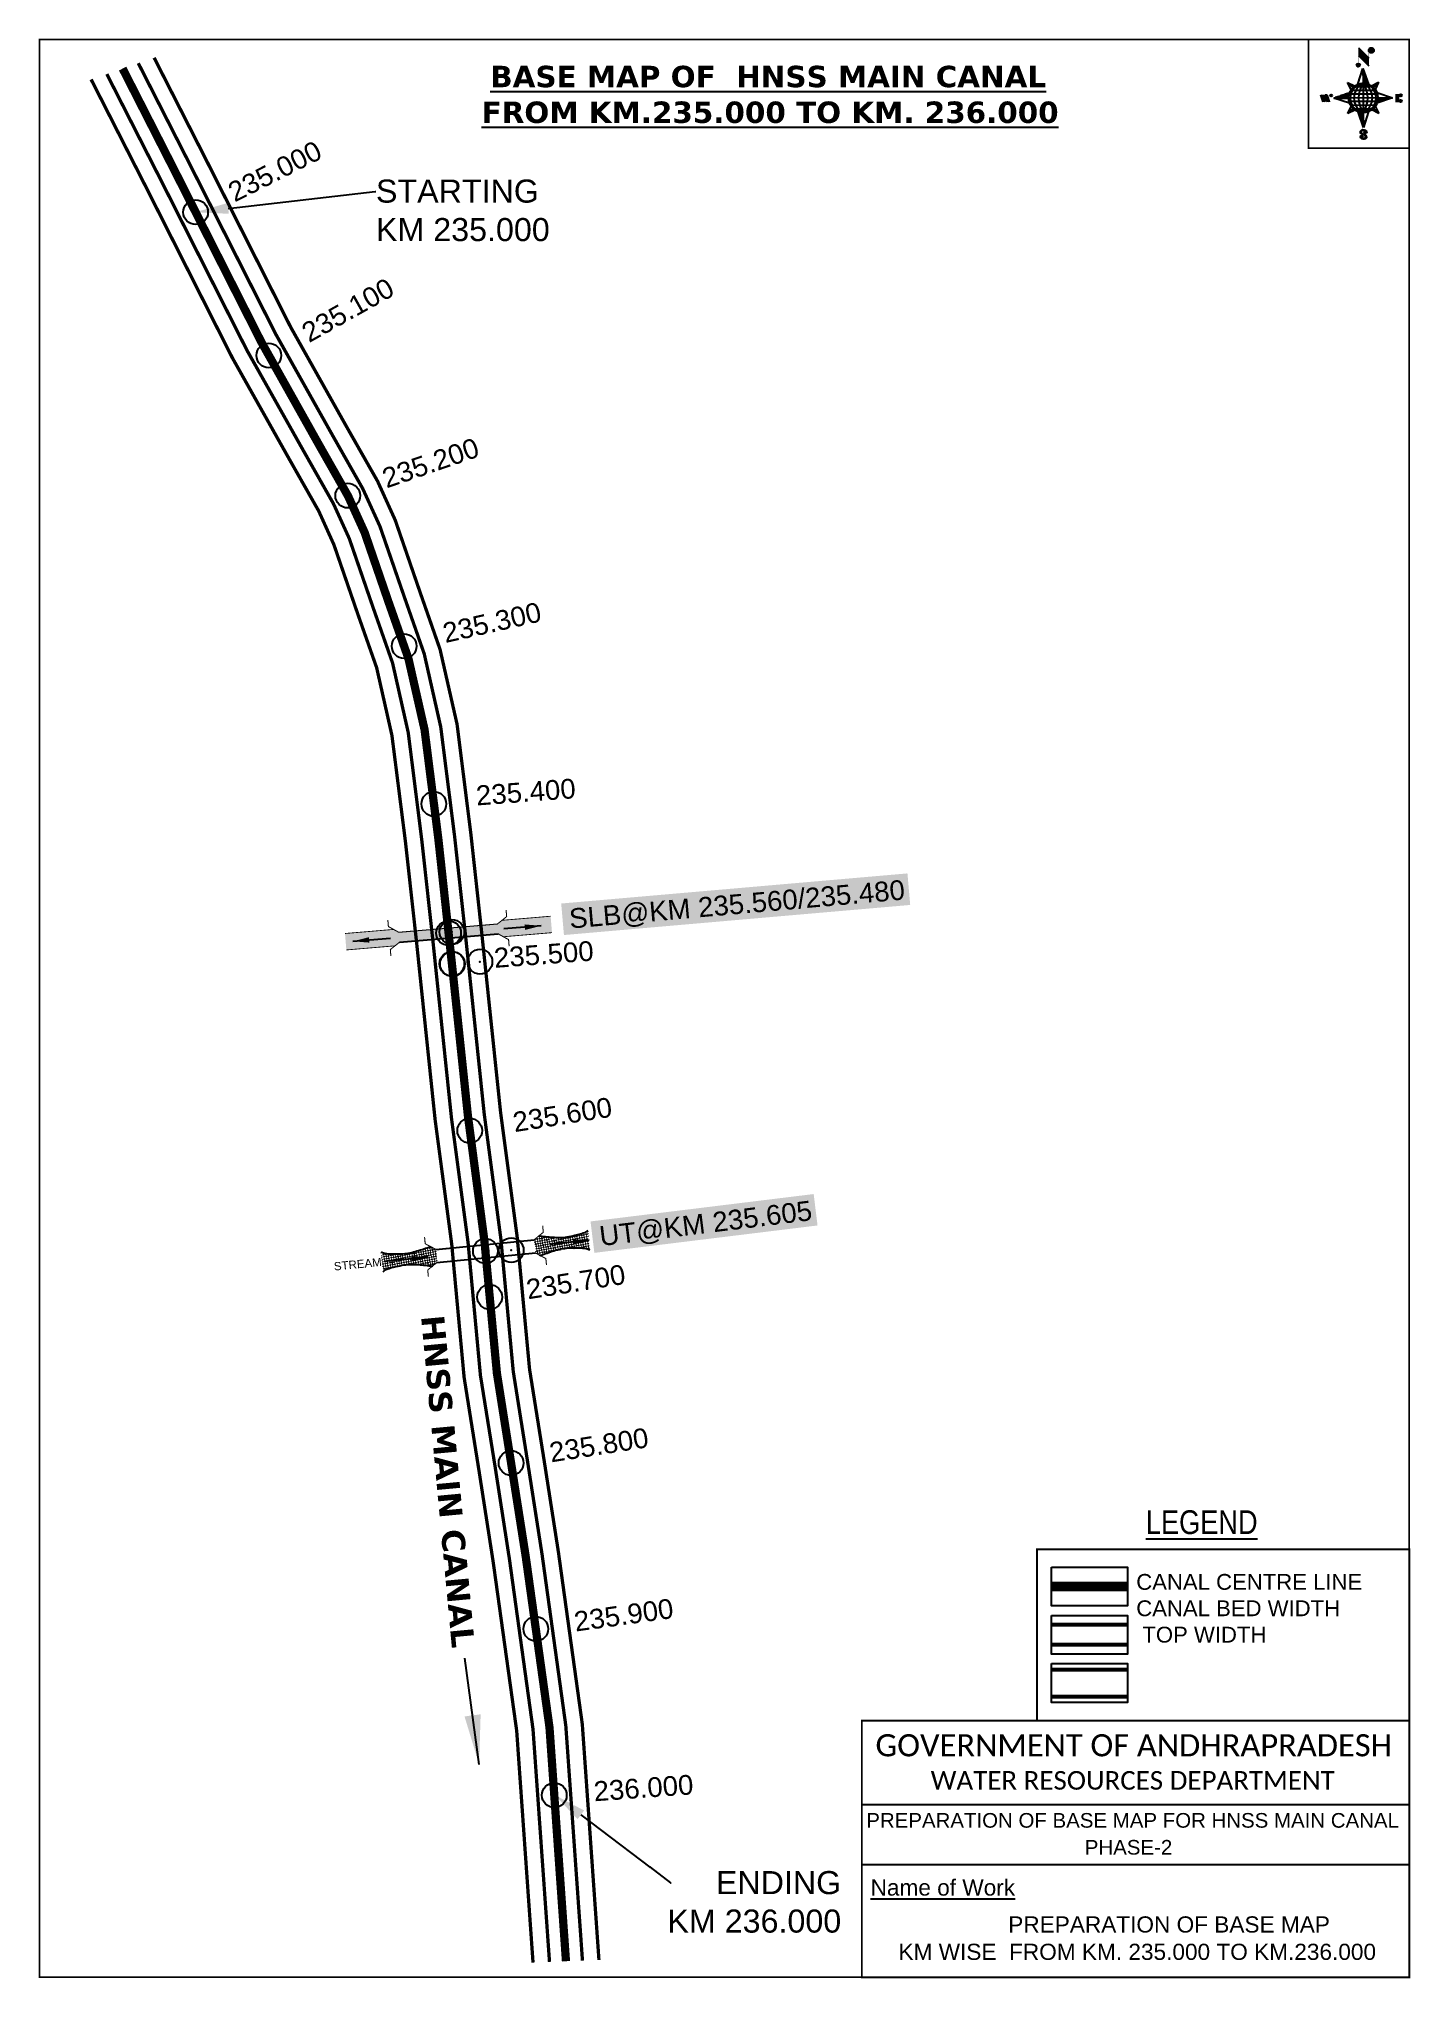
# Model space of a CAD drawing. Header units: inches. Extents: x 755234 to 756066, y 1625977 to 1627154.
import ezdxf
from ezdxf import colors
from ezdxf.entities.mleader import LeaderData, LeaderLine
from ezdxf.enums import TextEntityAlignment as Align
from ezdxf.math import Vec2, Vec3

# ---------------------------------------------------------------- set-up
doc = ezdxf.new("R2010")
doc.units = ezdxf.units.IN
doc.header["$LTSCALE"] = 15
doc.header["$MEASUREMENT"] = 0
doc.header["$PDMODE"] = 32
doc.header["$PDSIZE"] = 15
doc.linetypes.add('ACAD_ISO02W100', pattern=[15, 12, -3])
doc.linetypes.add('HIDDEN2', pattern=[0.1875, 0.125, -0.0625])
for name, color, linetype in [('AQUADUCT', 1, 'Continuous'), ('bord', 1, 'Continuous'), ('CANAL1', 7, 'Continuous'), ('CSMark', 72, 'Continuous'), ('DCBMS', 232, 'Continuous'), ('PAGE', 7, 'Continuous'), ('STRUCTURE', 5, 'Continuous'), ('TEXT', 6, 'Continuous')]:
    doc.layers.add(name, color=color, linetype=linetype)
doc.styles.add('ARIALN', font='ARIALN.TTF')
doc.styles.get("Standard").update_dxf_attribs({"font": 'arial.ttf'})
doc.dimstyles.get("Standard").update_dxf_attribs({"dimtxt": 20, "dimasz": 0.18, "dimexe": 0.18, "dimexo": 0.0625, "dimgap": 0.09, "dimtad": 0, "dimtih": 1, "dimtoh": 1, "dimdec": 4, "dimzin": 0, "dimdsep": 46, "dimtxsty": 'Standard', "dimcen": 0.09, "dimadec": 0, "dimazin": 0, "dimtfac": 1, "dimtdec": 4, "dimtofl": 0, "dimtmove": 0, "dimatfit": 3, "dimfxl": 1, "dimtolj": 1, "dimtzin": 0, "dimarcsym": 0})
pattern_1 = [(267.297113149, (-8720374.938, 50637915.138), (10.5367255337, -0.497431438), [])]
pattern_2 = [(357.297113149, (-8720374.938, 50637915.138), (0.497431438, 10.5367255337), [])]

# ---------------------------------------------------------------- blocks, each defined once
blk = doc.blocks.new('*X26')
at = {"color": 0, "linetype": 'Continuous'}
for p, q in [((6321.6, 240.5), (6322.3, 241.2)), ((6321.6, 240.3), (6322.3, 241)), ((6321.6, 240.1), (6322.3, 240.8)), ((6321.6, 239.9), (6322.4, 240.7)), ((6321.6, 239.8), (6322.4, 240.6)), ((6321.6, 239.6), (6322.5, 240.5)), ((6321.6, 239.4), (6322.5, 240.3)), ((6321.6, 239.2), (6322.6, 240.2)), ((6321.7, 239.1), (6322.6, 240.1)), ((6321.8, 240.8), (6322.4, 241.4)), ((6321.8, 239), (6322.7, 240)), ((6321.8, 239), (6322.8, 239.9)), ((6321.9, 238.9), (6322.9, 239.8)), ((6322, 238.8), (6323, 239.7)), ((6322.1, 241.3), (6322.4, 241.6)), ((6322.1, 238.7), (6323.1, 239.6)), ((6322.2, 238.6), (6323.1, 239.6)), ((6322.3, 238.5), (6323.2, 239.5)), ((6322.4, 238.5), (6323.3, 239.4)), ((6322.5, 238.4), (6323.4, 239.3)), ((6322.7, 238.4), (6323.6, 239.3)), ((6322.8, 238.3), (6323.7, 239.2)), ((6322.9, 238.3), (6323.8, 239.1)), ((6323.1, 238.2), (6323.9, 239.1)), ((6323.2, 238.2), (6324, 239)), ((6323.3, 238.2), (6324.2, 239)), ((6323.5, 238.1), (6324.3, 238.9)), ((6323.7, 238.1), (6324.4, 238.9)), ((6323.8, 238.1), (6324.6, 238.8)), ((6324.1, 238.2), (6324.7, 238.8)), ((6324.3, 238.3), (6324.9, 238.8)), ((6324.6, 238.3), (6325.1, 238.8)), ((6324.8, 238.4), (6325.2, 238.8)), ((6325.1, 238.5), (6325.4, 238.8)), ((6325.4, 238.6), (6325.6, 238.8))]:
    blk.add_line(p, q, dxfattribs=at)
blk = doc.blocks.new('*X25')
at = {"color": 0, "linetype": 'Continuous'}
for p, q in [((6324.4, 240.3), (6324.5, 240.4)), ((6324.6, 240.3), (6324.8, 240.5)), ((6324.7, 240.2), (6325, 240.5)), ((6324.8, 240.2), (6325.2, 240.6)), ((6325, 240.1), (6325.5, 240.6)), ((6325.1, 240.1), (6325.6, 240.6)), ((6325.2, 240), (6325.8, 240.6)), ((6325.3, 240), (6326, 240.6)), ((6325.4, 239.9), (6326.1, 240.6)), ((6325.5, 239.8), (6326.2, 240.5)), ((6325.6, 239.8), (6326.3, 240.5)), ((6325.7, 239.7), (6326.5, 240.4)), ((6325.9, 239.6), (6326.6, 240.3)), ((6326, 239.5), (6326.7, 240.3)), ((6326, 239.4), (6326.8, 240.2)), ((6326.1, 239.3), (6327, 240.2)), ((6326.2, 239.3), (6327.1, 240.1)), ((6326.3, 239.2), (6327.1, 240)), ((6326.4, 239.1), (6327.2, 239.9)), ((6326.5, 239), (6327.3, 239.8)), ((6326.5, 238.9), (6327.4, 239.7)), ((6326.6, 238.8), (6327.5, 239.6)), ((6326.7, 238.7), (6327.5, 239.5)), ((6326.8, 238.6), (6327.6, 239.4)), ((6326.8, 238.5), (6327.7, 239.3)), ((6326.8, 236.5), (6327.4, 237)), ((6326.9, 238.3), (6327.8, 239.2)), ((6326.9, 238.2), (6327.9, 239.1)), ((6326.9, 236.8), (6327.6, 237.4)), ((6327, 238.1), (6327.8, 239)), ((6327, 237.9), (6327.8, 238.8)), ((6327, 237.8), (6327.8, 238.6)), ((6327, 237.6), (6327.8, 238.4)), ((6327, 237.4), (6327.8, 238.2)), ((6327, 237.3), (6327.8, 238)), ((6327, 237.1), (6327.8, 237.9))]:
    blk.add_line(p, q, dxfattribs=at)
blk = doc.blocks.new('H')
at = {"layer": 'bord', "extrusion": (0.000427885, 0.004792, 0.999988)}
h = blk.add_hatch(dxfattribs=at)
h.set_pattern_fill('LINE', color=8, scale=84.387686, angle=-2.7029, style=0)
h.set_pattern_definition(pattern_2)
h.paths.add_polyline_path([(-492, 786, -0.090992), (-448, 775), (-486, 912)])
h = blk.add_hatch(dxfattribs=at)
h.set_pattern_fill('LINE', color=8, scale=84.387686, angle=-92.7029, style=0)
h.set_pattern_definition(pattern_1)
h.paths.add_polyline_path([(-625, 665, -0.090992), (-615, 710), (-751, 671)])
h = blk.add_hatch(dxfattribs=at)
h.set_pattern_fill('LINE', color=8, scale=84.387686, angle=-2.7029, style=0)
h.set_pattern_definition(pattern_2)
h.paths.add_polyline_path([(-504, 533, -0.090992), (-549, 543), (-510, 406)])
h = blk.add_hatch(dxfattribs=at)
h.set_pattern_fill('LINE', color=8, scale=84.387686, angle=-92.7029, style=0)
h.set_pattern_definition(pattern_1)
h.paths.add_polyline_path([(-246, 647), (-372, 653, -0.090992), (-382, 609)])
for p, q in [((-519, 1020, -1217), (-435, 927, -1216)), ((-516, 1087, -1217), (-432, 994, -1217)), ((-538, 774, -1216), (-487, 906, -1216)), ((-487, 906, -1216), (-493, 780, -1216)), ((-487, 906, -1216), (-448, 769, -1216)), ((-865, 701, -1215), (-847, 638, -1215)), ((-847, 700, -1215), (-829, 637, -1215)), ((-829, 699, -1215), (-811, 636, -1215)), ((-829, 699, -1215), (-811, 698, -1215)), ((-811, 698, -1215), (-794, 635, -1215)), ((-752, 665, -1215), (-615, 704, -1215)), ((-627, 794, -1216), (-567, 760, -1216)), ((-627, 794, -1216), (-584, 747, -1215)), ((-599, 731, -1215), (-627, 794, -1216)), ((-421, 753, -1216), (-359, 781, -1216)), ((-359, 781, -1216), (-405, 739, -1216)), ((-359, 781, -1216), (-392, 721, -1215)), ((-379, 693, -1215), (-246, 641, -1215)), ((-213, 669, -1215), (-217, 601, -1215)), ((-752, 665, -1215), (-625, 659, -1215)), ((-619, 614, -1215), (-752, 665, -1215)), ((-639, 526, -1214), (-606, 585, -1215)), ((-639, 526, -1214), (-593, 568, -1215)), ((-577, 553, -1215), (-639, 526, -1214)), ((-511, 400, -1214), (-549, 537, -1214)), ((-460, 533, -1215), (-511, 400, -1214)), ((-505, 527, -1214), (-511, 400, -1214)), ((-371, 513, -1214), (-431, 546, -1215)), ((-371, 513, -1214), (-414, 560, -1215)), ((-399, 576, -1215), (-371, 513, -1214)), ((-246, 641, -1215), (-383, 603, -1215)), ((-373, 647, -1215), (-246, 641, -1215)), ((-197, 600, -1215), (-194, 668, -1215))]:
    blk.add_line(p, q, dxfattribs=at)
at = {"layer": 'bord', "color": 8, "linetype": 'ByBlock', "extrusion": (0.000427885, 0.004792, 0.999988)}
for p, q in [((-375, 679, -1215), (-620, 691, -1215)), ((-386, 711, -1215), (-605, 722, -1215)), ((-411, 744, -1216), (-578, 752, -1216)), ((-493, 780, -1216), (-505, 527, -1214)), ((-373, 647, -1215), (-625, 659, -1215)), ((-378, 616, -1215), (-623, 628, -1215)), ((-392, 585, -1215), (-611, 595, -1215)), ((-420, 555, -1215), (-587, 562, -1215))]:
    blk.add_line(p, q, dxfattribs=at)
at = {"layer": 'bord', "extrusion": (0.000427885, 0.004792, 0.999988), "elevation": -1212}
for points, const_width in [([(-522, 960), (-516, 1093)], 1.61), ([(-434, 933), (-428, 1066)], 1.61), ([(-870, 707), (-846, 706)], 0.642), ([(-829, 643), (-821, 678)], 0.642), ([(-793, 641), (-782, 694)], 0.642), ([(-223, 676), (-174, 673)], 0.706), ([(-829, 643), (-855, 644)], 0.642), ([(-811, 642), (-784, 641)], 0.642), ([(-177, 605), (-226, 607)], 0.706), ([(-195, 645), (-185, 644)], 0.706)]:
    blk.add_lwpolyline(points, dxfattribs=dict(at, const_width=const_width))
for points, const_width in [([(-414, 1073, 1), (-398, 1058, 1)], 22.3), ([(-530, 950, 1), (-520, 939, 1)], 14.8), ([(-776, 697, 1), (-769, 690, 1)], 8.9), ([(-180, 618, 1), (-173, 611, 1)], 9.79), ([(-178, 667, 1), (-171, 660, 1)], 9.79), ([(-490, 362, 1), (-498, 369, 1)], 11.1), ([(-525, 322, 1), (-533, 329, 1)], 11.1)]:
    blk.add_lwpolyline(points, format="xyb", close=True, dxfattribs=dict(at, const_width=const_width))
for points in [[(-537, 317), (-531, 310), (-520, 307), (-505, 307), (-494, 310), (-486, 318), (-487, 326), (-491, 333), (-494, 336), (-503, 341), (-522, 347), (-530, 352), (-534, 355), (-537, 363), (-537, 373), (-530, 381), (-520, 384), (-504, 384), (-493, 380), (-487, 373)], [(-522, 348), (-526, 354), (-528, 361), (-528, 371), (-526, 375), (-521, 381), (-515, 384)], [(-505, 307), (-499, 312), (-497, 319), (-497, 327), (-501, 335), (-509, 343)]]:
    blk.add_lwpolyline(points, dxfattribs=at)
at = {"layer": 'bord', "extrusion": (0.000427885, 0.004792, 0.999988)}
for centre, radius in [((-406, 1065, -1212), 22.3), ((-525, 944, -1212), 14.8), ((-773, 694, -1212), 8.9), ((-498, 659, -1212), 127), ((-177, 615, -1212), 9.79), ((-174, 663, -1212), 9.79), ((-494, 365, -1212), 11.1), ((-529, 325, -1212), 11.1)]:
    blk.add_circle(centre, radius, dxfattribs=at)
at = {"layer": 'bord', "color": 8, "linetype": 'ByBlock', "extrusion": (0.000427885, 0.004792, 0.999988)}
for centre, radius, start, end in [((-482, 658, -1212), 128, 94.9254, 259.6691), ((-437, 656, -1212), 141, 113.2864, 241.308), ((-316, 651, -1212), 222, 142.5892, 212.0053), ((-560, 662, -1212), 141, 293.2864, 61.308), ((-681, 668, -1212), 222, 322.5892, 32.0053), ((-515, 660, -1212), 128, 274.9254, 79.6691)]:
    blk.add_arc(centre, radius, start, end, dxfattribs=at)
at = {"layer": 'bord', "extrusion": (0.000427885, 0.004792, 0.999988)}
for points in [[(-516, 1093, -1212), (-431, 1000, -1212), (-519, 1026, -1212), (-434, 933, -1212)], [(-864, 707, -1212), (-846, 706, -1212), (-846, 644, -1212), (-829, 643, -1212)], [(-829, 705, -1212), (-811, 704, -1212), (-811, 642, -1212), (-793, 641, -1212)], [(-193, 674, -1212), (-197, 606, -1212), (-213, 675, -1212), (-216, 607, -1212)]]:
    blk.add_solid(points, dxfattribs=at)
at = {"layer": 'bord', "extrusion": (0.000427885, 0.004792, 0.999988), "xscale": 7.977342409717546, "yscale": 7.977342408231451, "zscale": 7.977342408476333, "rotation": 138.0840426661453}
for name, p in [('*X25', (38301, -31929, -1212)), ('*X26', (38314, -31951, -1212))]:
    blk.add_blockref(name, p, dxfattribs=at)
blk = doc.blocks.new('UT')
at = {"layer": 'STRUCTURE'}
h = blk.add_hatch(dxfattribs=at)
h.set_pattern_fill('DASH', color=150, scale=8, angle=-39.6278, style=0)
h.set_pattern_definition([(320.372247933, (-4370.464, -6260.8811), (1.40800153113, 0.132407282), [1, -1])])
h.paths.add_polyline_path([(765163, 1700681.9), (765165.6, 1700680.6), (765167.2, 1700680.3), (765169.1, 1700680), (765172.4, 1700679.6), (765176.4, 1700679.3), (765179.5, 1700679.5), (765183.1, 1700679.9), (765187.7, 1700680.9), (765188.9, 1700681.2), (765193.1, 1700682.2), (765196.1, 1700680.2), (765196.1, 1700672.2), (765193.1, 1700670.2), (765190.5, 1700670.8), (765188.1, 1700671.3), (765185.5, 1700671.8), (765183.6, 1700672.1), (765181, 1700672.5), (765180.3, 1700672.5), (765178.5, 1700672.6), (765176.7, 1700672.6), (765174.6, 1700672.5), (765172.5, 1700672.3), (765170.4, 1700672), (765168.5, 1700671.7), (765166.1, 1700671.2), (765165, 1700670.8), (765163, 1700669.7)])
h.paths.add_polyline_path([(765259.1, 1700682.2), (765256.1, 1700680.2), (765256.1, 1700672.2), (765259.1, 1700670.2), (765261.9, 1700671), (765264.4, 1700671.6), (765266.4, 1700672), (765269.1, 1700672.5), (765272.7, 1700673), (765276.1, 1700673.1), (765278.6, 1700672.9), (765281.2, 1700672.7), (765283.9, 1700672.3), (765286.4, 1700671.9), (765288, 1700671.3), (765289.2, 1700670.6), (765289.1, 1700682.7), (765287.6, 1700681.8), (765285.7, 1700681.2), (765283, 1700680.7), (765281.2, 1700680.4), (765276.7, 1700679.9), (765272.7, 1700679.9), (765268.7, 1700680.3), (765264.8, 1700681), (765261.2, 1700681.7)])
at = {"layer": 'STRUCTURE', "color": 150, "const_width": 0.628}
for points in [[(765190.1, 1700688.2), (765190.1, 1700684.2), (765196.1, 1700680.2), (765256.1, 1700680.2), (765262.1, 1700684.2), (765262.1, 1700688.2)], [(765190.1, 1700664.2), (765190.1, 1700668.2), (765196.1, 1700672.2), (765256.1, 1700672.2), (765262.1, 1700668.2), (765262.1, 1700664.2)]]:
    blk.add_lwpolyline(points, dxfattribs=at)
at = {"layer": 'STRUCTURE', "color": 150}
for points in [[(765196.1, 1700680.2), (765256.1, 1700680.2)], [(765196.1, 1700672.2), (765256.1, 1700672.2)], [(765196.1, 1700672.2), (765256.1, 1700672.2)]]:
    blk.add_lwpolyline(points, dxfattribs=at)
at = {"layer": 'STRUCTURE', "color": 0}
blk.add_circle((765226.1, 1700676.2), 1.89, dxfattribs=at)
at = {"layer": 'STRUCTURE', "color": 150}
for points in [[(765163, 1700681.9), (765164.4, 1700681.1), (765167.9, 1700680.2), (765171.2, 1700679.8), (765176.1, 1700679.4), (765184.7, 1700680.3), (765193.1, 1700682.2)], [(765289.1, 1700682.7), (765287.8, 1700681.9), (765284.3, 1700680.9), (765280.9, 1700680.4), (765276.1, 1700679.8), (765267.4, 1700680.5), (765259.1, 1700682.2)], [(765163, 1700669.7), (765164.3, 1700670.6), (765167.8, 1700671.6), (765171.2, 1700672.1), (765176, 1700672.6), (765184.7, 1700672), (765193.1, 1700670.2)], [(765289.2, 1700670.6), (765287.8, 1700671.4), (765284.2, 1700672.3), (765280.9, 1700672.7), (765276.1, 1700673.1), (765267.4, 1700672.2), (765259.1, 1700670.2)]]:
    blk.add_spline(points, degree=3, dxfattribs=at)
at = {"layer": 'STRUCTURE', "color": 0}
blk.add_text('STREAM', height=5, dxfattribs=at).set_placement((765148.2, 1700675.8), align=Align.MIDDLE_CENTER)
for points in [[(765190.9, 1700676), (765164.2, 1700675.8)], [(765289.3, 1700676.7), (765265.4, 1700676.4)]]:
    blk.add_leader(points, dimstyle='Standard', override={"dimasz": 10, "dimgap": 0.09, "dimtad": 0}, dxfattribs=at)
blk = doc.blocks.new('SLB')
at = {"layer": 'STRUCTURE'}
h = blk.add_hatch(dxfattribs=at)
h.set_pattern_fill('DOTS', color=6, scale=20, angle=320.3722, style=0)
h.set_pattern_definition([(320.372247934, (-159.4327, -72.9564), (1.2786241598, 0.5641323054), [0, -1.25])])
h.paths.add_polyline_path([(769699.5, 1706871.1), (769699.5, 1706861.1), (769729.1, 1706861.1), (769732.1, 1706863.1), (769792.1, 1706863.1), (769795.1, 1706861.1), (769824.7, 1706861.1), (769824.7, 1706871.1), (769795.1, 1706871.1), (769792.1, 1706869.1), (769732.1, 1706869.1), (769729.1, 1706871.1)])
at = {"layer": 'STRUCTURE', "color": 6, "linetype": 'ACAD_ISO02W100', "ltscale": 0.5, "const_width": 0.5}
for points in [[(769699.5, 1706871.1), (769729.1, 1706871.1)], [(769795.1, 1706871.1), (769824.7, 1706871.1)], [(769699.5, 1706861.1), (769729.1, 1706861.1)], [(769795.1, 1706861.1), (769824.7, 1706861.1)]]:
    blk.add_lwpolyline(points, dxfattribs=at)
at = {"layer": 'STRUCTURE', "color": 6, "const_width": 0.628}
for points in [[(769726.1, 1706877.1), (769726.1, 1706873.1), (769732.1, 1706869.1), (769792.1, 1706869.1), (769798.1, 1706873.1), (769798.1, 1706877.1)], [(769726.1, 1706855.1), (769726.1, 1706859.1), (769732.1, 1706863.1), (769792.1, 1706863.1), (769798.1, 1706859.1), (769798.1, 1706855.1)]]:
    blk.add_lwpolyline(points, dxfattribs=at)
at = {"layer": 'STRUCTURE', "color": 6}
blk.add_lwpolyline([(769732.1, 1706863.1), (769792.1, 1706863.1)], dxfattribs=at)
blk.add_lwpolyline([(769732.1, 1706863.1), (769792.1, 1706863.1)], dxfattribs=at)
at = {"layer": 'STRUCTURE', "color": 0}
blk.add_circle((769762.1, 1706866.1), 1.24, dxfattribs=at)
for points in [[(769703.8, 1706866), (769726.7, 1706866)], [(769818.6, 1706865.8), (769795.7, 1706865.8)]]:
    blk.add_leader(points, dimstyle='Standard', override={"dimasz": 10, "dimgap": 0.09, "dimtad": 0}, dxfattribs=at)

msp = doc.modelspace()

# ---------------------------------------------------------------- linework, layer by layer
at = {"layer": 'CANAL1', "color": 1, "linetype": 'HIDDEN2', "ltscale": 8, "const_width": 5}
msp.add_lwpolyline([(755285.2, 1627135.7), (755317.5, 1627072.3), (755369.5, 1626969.6), (755403.5, 1626909), (755422, 1626876.4), (755432, 1626854.4), (755446.7, 1626811.7), (755458.6, 1626777.9), (755468.4, 1626734.7), (755476.7, 1626669), (755477.4, 1626662.6), (755483.3, 1626608.3), (755485, 1626592.6), (755494.7, 1626500.5), (755504.7, 1626424.7), (755505.3, 1626418.5), (755512.3, 1626344.3), (755521.1, 1626288.6), (755529.8, 1626233), (755544.2, 1626129.5), (755554.2, 1625987.7)], dxfattribs=at)
at = {"layer": 'CANAL1', "color": 5, "const_width": 2}
for points in [[(755294.7, 1627139), (755326.4, 1627076.8), (755378.3, 1626974.3), (755412.2, 1626913.9), (755430.9, 1626880.9), (755441.3, 1626858.1), (755456.2, 1626815), (755468.2, 1626780.7), (755478.2, 1626736.4), (755486.6, 1626670.2), (755493.3, 1626609.4), (755504.6, 1626501.6), (755514.7, 1626425.8), (755522.2, 1626345.5), (755531, 1626290.1), (755539.7, 1626234.4), (755554.1, 1626130.5), (755564.2, 1625988.1)], [(755275.6, 1627132.4), (755308.6, 1627067.7), (755360.6, 1626964.9), (755394.8, 1626904.1), (755413.1, 1626871.8), (755422.7, 1626850.7), (755437.3, 1626808.4), (755449, 1626775.1), (755458.5, 1626732.9), (755466.7, 1626667.8), (755473.4, 1626607.2), (755484.7, 1626499.3), (755494.8, 1626423.5), (755502.3, 1626343), (755511.3, 1626287), (755519.9, 1626231.5), (755534.2, 1626128.4), (755544.2, 1625987.3)]]:
    msp.add_lwpolyline(points, dxfattribs=at)
at = {"layer": 'CANAL1', "color": 200, "const_width": 2}
for points in [[(755304.3, 1627142.3), (755335.4, 1627081.3), (755387.1, 1626979), (755420.9, 1626918.8), (755439.9, 1626885.4), (755450.6, 1626861.8), (755465.6, 1626818.3), (755477.8, 1626783.4), (755488.1, 1626738.1), (755496.5, 1626671.4), (755503.2, 1626610.4), (755514.5, 1626502.8), (755524.6, 1626426.9), (755532.1, 1626346.8), (755540.9, 1626291.7), (755549.6, 1626235.9), (755564.1, 1626131.5), (755574.2, 1625988.5)], [(755266.1, 1627129.1), (755299.7, 1627063.2), (755351.8, 1626960.2), (755386.1, 1626899.2), (755404.2, 1626867.3), (755413.4, 1626846.9), (755427.8, 1626805.1), (755439.3, 1626772.4), (755448.6, 1626731.2), (755456.8, 1626666.7), (755463.5, 1626606.2), (755474.8, 1626498.1), (755484.9, 1626422.4), (755492.4, 1626341.8), (755501.4, 1626285.4), (755510, 1626230.1), (755524.3, 1626127.4), (755534.2, 1625986.9)]]:
    msp.add_lwpolyline(points, dxfattribs=at)
at = {"layer": 'CANAL1', "color": 1, "linetype": 'HIDDEN2', "ltscale": 100, "const_width": 6, "elevation": -0.4}
msp.add_lwpolyline([(755894.8, 1626215), (755848.8, 1626215)], dxfattribs=at)
at = {"layer": 'CANAL1', "color": 5, "const_width": 2.4, "elevation": -0.4}
for points in [[(755894.8, 1626191.8), (755848.8, 1626191.8)], [(755894.8, 1626179.8), (755848.8, 1626179.8)]]:
    msp.add_lwpolyline(points, dxfattribs=at)
at = {"layer": 'CANAL1', "color": 200, "const_width": 2.4, "elevation": -0.4}
for points in [[(755894.8, 1626164.5), (755848.8, 1626164.5)], [(755894.8, 1626148.1), (755848.8, 1626148.1)]]:
    msp.add_lwpolyline(points, dxfattribs=at)
at = {"layer": 'CSMark', "color": 3}
for p in [(755329.5, 1627048.6), (755373.9, 1626961.7), (755421.8, 1626876.7), (755456, 1626785.4), (755474, 1626689.7), (755483, 1626611.3), (755485, 1626592.7), (755485.3, 1626592.6), (755495.8, 1626491.5), (755505.3, 1626418.5), (755507.9, 1626390.6), (755520.9, 1626289.9), (755535.9, 1626189.3), (755547.1, 1626088.4)]:
    msp.add_point(p, dxfattribs=at)
at = {"layer": 'CSMark', "color": 2}
for p in [(755485, 1626612), (755502, 1626594)]:
    msp.add_point(p, dxfattribs=at)
at = {"layer": 'CSMark'}
msp.add_point((755521, 1626419), dxfattribs=at)
at = {"layer": 'PAGE', "const_width": 1}
msp.add_lwpolyline([(756065.8, 1625978), (756065.8, 1627153.3), (755234.8, 1627153.3), (755234.8, 1625978), (756065.8, 1625978)], dxfattribs=at)
at = {"layer": 'PAGE'}
for points, const_width in [([(756065.8, 1627153.3), (756004.7, 1627153.3), (756004.7, 1627087.5), (756065.8, 1627087.5)], 1), ([(755840, 1626237.5), (756065.8, 1626237.5), (756065.8, 1626133.7), (755840, 1626133.7)], 1.2), ([(755733.7, 1626133.7), (756065.8, 1626133.7), (756065.8, 1625978), (755733.7, 1625978)], 1.2)]:
    msp.add_lwpolyline(points, close=True, dxfattribs=dict(at, const_width=const_width))
at = {"layer": 'PAGE', "elevation": -0.4}
for points in [[(755848.8, 1626226.8), (755894.8, 1626226.8), (755894.8, 1626203.3), (755848.8, 1626203.3)], [(755848.8, 1626197.5), (755894.8, 1626197.5), (755894.8, 1626174), (755848.8, 1626174)], [(755848.8, 1626168.3), (755894.8, 1626168.3), (755894.8, 1626144.7), (755848.8, 1626144.7)]]:
    msp.add_lwpolyline(points, close=True, dxfattribs=at)
at = {"layer": 'PAGE'}
for points in [[(755733.7, 1626082.7), (756065.8, 1626082.7)], [(755733.7, 1626046.3), (756065.8, 1626046.3)]]:
    msp.add_lwpolyline(points, dxfattribs=at)

# ---------------------------------------------------------------- block references
at = {"layer": 'AQUADUCT', "color": 1, "xscale": 0.0703495379661093, "yscale": 0.07034953800030053, "zscale": 0.07034953795990817, "rotation": 3.078330607406165}
msp.add_blockref('H', (756075.4, 1627073.9, 85.4), dxfattribs=at)
at = {"layer": 'STRUCTURE', "color": 0}
for name, p, rotation in [('SLB', (131305.4, -138701.1), 4.80188399619914), ('UT', (157582.8, -140035.4), 5.525235927517262)]:
    msp.add_blockref(name, p, dxfattribs=dict(at, rotation=rotation))

# ---------------------------------------------------------------- texts
at = {"layer": 'CANAL1', "insert": (755480.1, 1626381.2), "char_height": 14, "width": 205.129, "attachment_point": 1, "rotation": 275.3183}
msp.add_mtext('\\pi0.96322;{\\fVerdana|b1|i0|c0|p34;HNSS MAIN CANAL}', dxfattribs=at)
at = {"layer": 'CSMark', "color": 1}
for s, rotation, p in [('235.000', 26.8286, (755350.5, 1627059.8)), ('235.100', 29.3274, (755395.4, 1626974.4)), ('235.200', 19.0355, (755443.4, 1626886.7)), ('235.300', 12.7388, (755479.7, 1626793.1)), ('235.400', 4.2652, (755499.6, 1626694.7)), ('235.500', 4.2652, (755510.5, 1626596.2)), ('235.600', 9.0376, (755522.1, 1626496.5)), ('235.700', 9.0376, (755530.2, 1626395.1)), ('235.800', 8.8578, (755544.2, 1626296.2)), ('235.900', 7.9071, (755559.2, 1626193.6)), ('236.000', 4.0446, (755571, 1626090.7))]:
    msp.add_text(s, height=12, rotation=rotation, dxfattribs=at).set_placement(p, align=Align.MIDDLE_LEFT)
at = {"layer": 'PAGE', "extrusion": (0.000201441, 0.004807, 0.999988), "style": 'ARIALN'}
msp.add_text('%%ULEGEND', height=14.4, rotation=359.9999, dxfattribs=at).set_placement((755939.9, 1626234.5, 7969.4), align=Align.MIDDLE)
at = {"layer": 'PAGE', "extrusion": (0.000201441, 0.004807, 0.999988)}
for s, height, p in [('PREPARATION OF BASE MAP FOR HNSS MAIN CANAL', 8.878, (755736.4, 1626049.2, 7968.5)), ('%%UName of Work', 9.822, (755739, 1626008, 7967.1))]:
    msp.add_text(s, height=height, rotation=359.9999, dxfattribs=at).set_placement(p)
for s, height, p in [('PHASE-2', 8.88, (755895.5, 1626037.3, 7968.4)), ('PREPARATION OF BASE MAP', 9.822, (755920.1, 1625990.5, 7967.2)), ('KM WISE  FROM KM. 235.000 TO KM.236.000', 9.822, (755900.8, 1625973.9, 7967.2))]:
    msp.add_text(s, height=height, rotation=359.9999, dxfattribs=at).set_placement(p, align=Align.MIDDLE_CENTER)
at = {"layer": 'PAGE', "extrusion": (0.000201441, 0.004807, 0.999988), "attachment_point": 1, "text_direction": (1, -1e-06, -0.000201)}
for s, insert, char_height, width in [('CANAL CENTRE LINE CANAL BED WIDTH {\\H2.3717x; }\\P TOP WIDTH{\\H1.9152x; }', (755900.2, 1626222.6, -0.4), 9.6, 168.926), ('\\pi3.5885;{\\fCalibri|b0|i0|c0|p34;\\H1.3333x;GOVERNMENT OF ANDHRAPRADESH\\P\\pi37.073;\\H0.83998x;WATER RESOURCES DEPARTMENT}', (755738.4, 1626125.4, -1.3), 10.059, 321.276)]:
    msp.add_mtext(s, dxfattribs=dict(at, insert=insert, char_height=char_height, width=width))
at = {"layer": 'STRUCTURE', "color": 5, "char_height": 12, "attachment_point": 1, "bg_fill": 1, "box_fill_scale": 1.3, "bg_fill_color": 7, "bg_fill_true_color": 16777215, "bg_fill_transparency": 4390977}
for s, insert, width, rotation in [('\\pi0.43653;SLB@KM 235.560/235.480', (755555.2, 1626626), 203.678, 4.9668), ('\\pi0.71894;UT@KM 235.605', (755573.1, 1626433.3), 129.214, 6.9954)]:
    msp.add_mtext(s, dxfattribs=dict(at, insert=insert, width=width, rotation=rotation))
at = {"layer": 'TEXT', "color": 1, "insert": (755486.5, 1627137.4), "char_height": 13, "width": 379.826, "attachment_point": 1}
msp.add_mtext('\\pi21.755;{\\fVerdana|b1|i0|c0|p34;\\LBASE MAP OF  HNSS MAIN CANAL \\P\\pi16.508;FROM KM.235.000 TO KM. 236.000}', dxfattribs=at)

# ---------------------------------------------------------------- leaders
at = {"layer": 'CANAL1'}
msp.add_leader([(755501.5, 1626107.1), (755492.9, 1626171.6)], dimstyle='Standard', override={"dimasz": 30, "dimgap": 0.09, "dimtad": 0}, dxfattribs=at)
at = {"layer": 'DCBMS', "color": 5}
ml = msp.add_multileader_mtext('Standard', dxfattribs=at)
ml.set_content('STARTING\\PKM 235.000', color=5)
ml.set_leader_properties()
ml.build(insert=Vec2(0, 0))
ml.multileader.update_dxf_attribs({"dogleg_length": 0.36, "arrow_head_size": 20})
ctx = ml.context
ctx.base_point, ctx.char_height, ctx.arrow_head_size, ctx.landing_gap_size, ctx.plane_origin = Vec3(755438.8, 1627061.2), 14, 20, 0.09, Vec3(755609.7, 1627134)
notes = []
notes.append((ctx, [(1, (1, 1, 0), (755438.4, 1627061.2), (1, 0), 0.36, [(0, [(755329.4, 1627048.6)], 0, [])])]))
ctx.mtext.insert, ctx.mtext.flow_direction = Vec3(755438.9, 1627068.4), 5
for ctx, leaders in notes:
    for number, flags, end, landing, length, lines in leaders:
        leader = LeaderData()
        leader.index, (leader.has_last_leader_line, leader.has_dogleg_vector, leader.attachment_direction) = number, flags
        leader.last_leader_point, leader.dogleg_vector, leader.dogleg_length = Vec3(end), Vec3(landing), length
        for number, points, colour, breaks in lines:
            line = LeaderLine()
            line.index, line.vertices, line.color, line.breaks = number, Vec3.list(points), colors.encode_raw_color(colour), breaks
            leader.lines.append(line)
        ctx.leaders.append(leader)

# ---------------------------------------------------------------- next in the draw order: leaders
ml = msp.add_multileader_mtext('Standard', dxfattribs=at)
ml.set_content('ENDING \\PKM 236.000', color=5)
ml.set_leader_properties()
ml.build(insert=Vec2(0, 0))
ml.multileader.update_dxf_attribs({"dogleg_length": 0.36, "arrow_head_size": 20})
ctx = ml.context
ctx.base_point, ctx.char_height, ctx.arrow_head_size, ctx.landing_gap_size, ctx.plane_origin = Vec3(755618, 1626035.3), 14, 20, 0.09, Vec3(755761.7, 1626247.6)
ctx.text_align_type = 2
notes = []
notes.append((ctx, [(1, (1, 1, 0), (755617.6, 1626035.3), (1, 0), 0.36, [(0, [(755547.3, 1626088.6)], 0, [])])]))
ctx.mtext.insert, ctx.mtext.width, ctx.mtext.alignment, ctx.mtext.flow_direction = Vec3(755721.2, 1626042.4), 109.049, 3, 5
ctx.mtext.has_bg_fill, ctx.mtext.bg_color, ctx.mtext.bg_scale_factor, ctx.mtext.bg_transparency, ctx.mtext.use_window_bg_color = 1, -1027028792, 1.5, 0, 1
for ctx, leaders in notes:
    for number, flags, end, landing, length, lines in leaders:
        leader = LeaderData()
        leader.index, (leader.has_last_leader_line, leader.has_dogleg_vector, leader.attachment_direction) = number, flags
        leader.last_leader_point, leader.dogleg_vector, leader.dogleg_length = Vec3(end), Vec3(landing), length
        for number, points, colour, breaks in lines:
            line = LeaderLine()
            line.index, line.vertices, line.color, line.breaks = number, Vec3.list(points), colors.encode_raw_color(colour), breaks
            leader.lines.append(line)
        ctx.leaders.append(leader)

doc.saveas('drawing.dxf')
